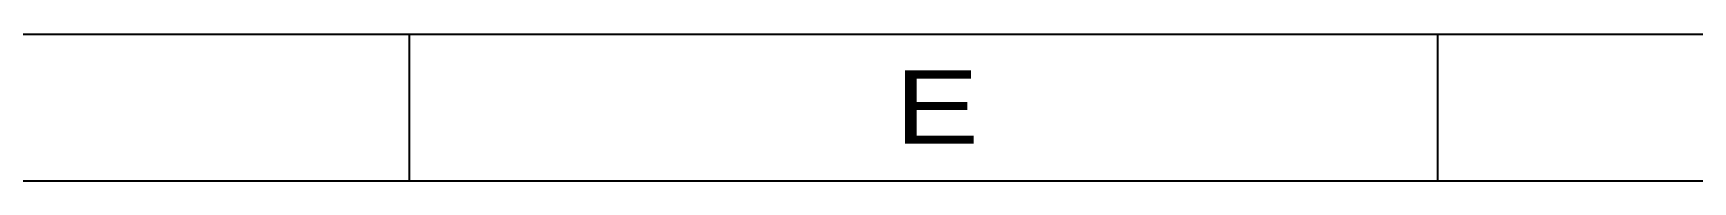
# Model space of a CAD drawing. Header units: inches. Extents: x 0 to 800, y 356 to 444.
# Drawn here: x 45.84 to 69.56, y 441.98 to 444.08 of the extents above; entities that cross this region are included whole.
import ezdxf

# ---------------------------------------------------------------- set-up
doc = ezdxf.new("R2010")
doc.units = ezdxf.units.IN
doc.header["$MEASUREMENT"] = 0

# ---------------------------------------------------------------- blocks, each defined once
blk = doc.blocks.new('block 4112')
at = {"color": 7, "lineweight": 25, "true_color": 0xffffff}
blk.add_lwpolyline([(0, 444.082), (124.688, 444.082)], dxfattribs=at)
blk = doc.blocks.new('block 4113')
at = {"color": 7, "lineweight": 25, "true_color": 0xffffff}
blk.add_lwpolyline([(2.099, 441.982), (122.589, 441.982)], dxfattribs=at)
blk = doc.blocks.new('block 4122')
at = {"color": 7, "lineweight": 25, "true_color": 0xffffff}
blk.add_lwpolyline([(65.913, 441.982), (65.913, 444.082)], dxfattribs=at)
blk = doc.blocks.new('block 4126')
at = {"color": 7, "lineweight": 25, "true_color": 0xffffff}
blk.add_lwpolyline([(51.219, 441.982), (51.219, 444.082)], dxfattribs=at)
blk = doc.blocks.new('block 4151')
at = {"color": 2, "true_color": 0xffff00, "insert": (58.149, 442.513), "char_height": 1.04956, "attachment_point": 7}
blk.add_mtext('\\fAdobe Song Std L|b0|i0|c0|p34;\\W1.29231;E', dxfattribs=at)
blk = doc.blocks.new('block 4107')
for name in ['block 4112', 'block 4126', 'block 4122', 'block 4151', 'block 4113']:
    blk.add_blockref(name, (0, 0))

msp = doc.modelspace()

# ---------------------------------------------------------------- block references
msp.add_blockref('block 4107', (0, 0))

doc.saveas('drawing.dxf')
